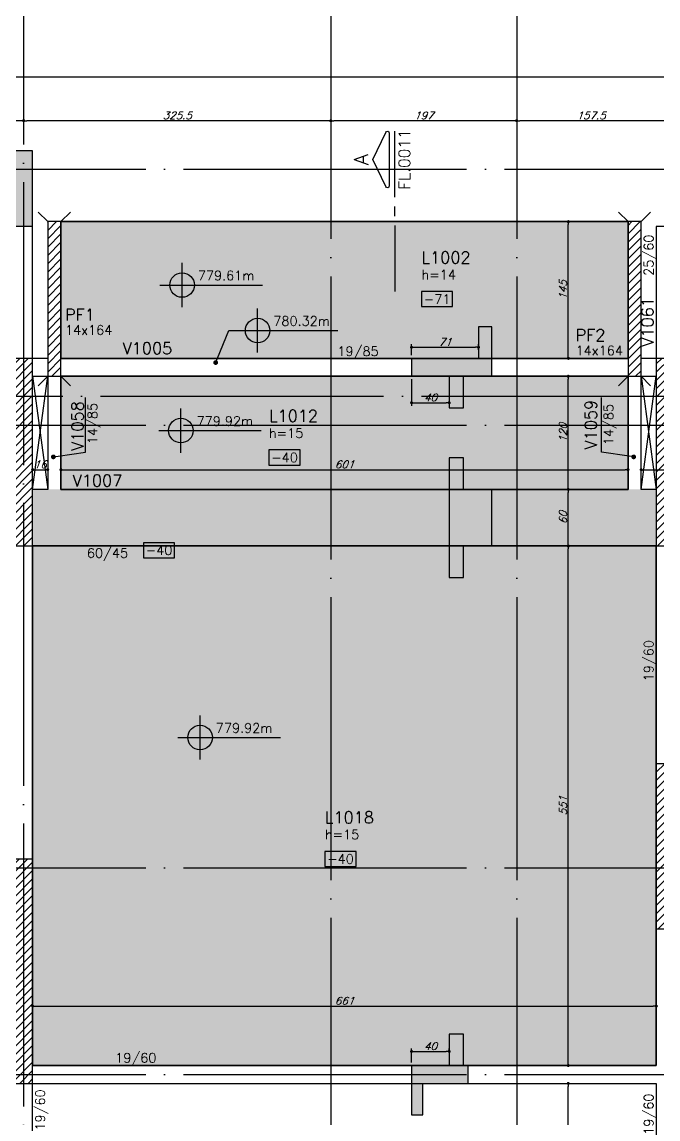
# Model space of a CAD drawing. Extents: x -4723 to 4922, y -2048 to 2452.
# Drawn here: x 604 to 1278, y 608 to 1771 of the extents above; entities that cross this region are included whole.
import ezdxf
from ezdxf import colors
from ezdxf.entities.mleader import LeaderData, LeaderLine
from ezdxf.enums import TextEntityAlignment as Align
from ezdxf.math import Vec2, Vec3

# ---------------------------------------------------------------- set-up
doc = ezdxf.new("R2010")
doc.units = 0
doc.header["$LTSCALE"] = 50
doc.header["$MEASUREMENT"] = 0
doc.linetypes.add('EIXO', pattern=[6.8, 6, -0.4, 0, -0.4])
doc.layers.get('0').update_dxf_attribs({"linetype": 'CONTINUOUS'})
doc.layers.get('DEFPOINTS').update_dxf_attribs({"linetype": 'CONTINUOUS'})
for name, color, linetype in [('242', 3, 'CONTINUOUS'), ('F-AUX-RED', 1, 'CONTINUOUS'), ('F-CORTE', 4, 'CONTINUOUS'), ('F-CORTE-INDICAÇÃO', 4, 'CONTINUOUS'), ('F-COTAS', 106, 'CONTINUOUS'), ('F-EIXO', 12, 'EIXO'), ('F-LAJES', 3, 'CONTINUOUS'), ('F-LAJES-DIM', 2, 'CONTINUOUS'), ('F-LAJES-NOME', 4, 'CONTINUOUS'), ('F-LAJES-R', 254, 'CONTINUOUS'), ('F-NÍVEL-PLANTA', 2, 'CONTINUOUS'), ('F-PILARES-DIM', 172, 'CONTINUOUS'), ('F-PILARES-HACH', 174, 'CONTINUOUS'), ('F-PILARES-N', 170, 'CONTINUOUS'), ('F-PILARES-NASCE', 4, 'CONTINUOUS'), ('F-PILARES-NOME', 170, 'CONTINUOUS'), ('F-PILARES-S', 170, 'CONTINUOUS'), ('F-PILARES-V', 170, 'CONTINUOUS'), ('F-SOLIDO-CORTE', 71, 'CONTINUOUS'), ('F-TEXTO', 6, 'CONTINUOUS'), ('F-VIGAS', 3, 'CONTINUOUS'), ('F-VIGAS-DIM', 2, 'CONTINUOUS'), ('F-VIGAS-NOME', 4, 'CONTINUOUS'), ('F-VÃO', 1, 'CONTINUOUS')]:
    doc.layers.add(name, color=color, linetype=linetype)
for name, color, linetype, true_color in [('F-DESNIVEL-4', 7, 'CONTINUOUS', 0xc3f1b6), ('F-DESNIVEL-5', 7, 'CONTINUOUS', 0xadd6ff), ('F-DESNIVEL-6', 7, 'CONTINUOUS', 0xffdebd)]:
    doc.layers.add(name, color=color, linetype=linetype, true_color=true_color)
doc.styles.add('CP-TEXT-INCL', font='simplex.shx', dxfattribs={"oblique": 20})
doc.styles.add('MCP', font='simplex.shx')
doc.styles.add('ROMANS', font='simplex.shx')
doc.styles.get("Standard").update_dxf_attribs({"font": 'simplex.shx'})
doc.dimstyles.new('CP-COTAS-50', dxfattribs={"dimscale": 0.64, "dimtxt": 12.5, "dimasz": 5, "dimexe": 5, "dimexo": 5, "dimgap": 2.5, "dimtad": 1, "dimdec": 1, "dimdsep": 46, "dimtxsty": 'CP-TEXT-INCL', "dimblk1": 'DOT', "dimblk2": 'DOT', "dimsah": 1, "dimcen": 9, "dimclrd": 256, "dimclre": 256, "dimclrt": 256, "dimadec": 0, "dimazin": 0, "dimtfac": 1, "dimtdec": 1, "dimtmove": 2, "dimatfit": 3, "dimldrblk": 'DOT', "dimfxl": 0, "dimtolj": 1, "dimarcsym": 0})

# ---------------------------------------------------------------- blocks, each defined once
blk = doc.blocks.new('*U5')
at = {"layer": 'F-LAJES-DIM', "color": 1}
blk.add_lwpolyline([(0, 0), (33, 0), (33, 16), (0, 16)], close=True, dxfattribs=at)
at = {"layer": 'F-LAJES-DIM', "style": 'MCP'}
blk.add_attdef('DIM', text='', height=10, dxfattribs=at).set_placement((16.5, 8), align=Align.MIDDLE_CENTER)
blk = doc.blocks.new('*U8')
at = {"layer": 'F-VIGAS-DIM', "color": 1}
blk.add_lwpolyline([(0, 0), (33, 0), (33, 16), (0, 16)], close=True, dxfattribs=at)
at = {"layer": 'F-VIGAS-DIM', "style": 'MCP'}
blk.add_attdef('DIM', text='', height=10, dxfattribs=at).set_placement((16.5, 8), align=Align.MIDDLE_CENTER)
blk = doc.blocks.new('Nível - Planta')
at = {"layer": 'F-NÍVEL-PLANTA'}
h = blk.add_hatch(color=71, dxfattribs=at)
h.paths.add_polyline_path([(0, 0), (0, 0.26, 0.414214), (-0.26, 0)])
h.paths.add_polyline_path([(0.26, 0), (0, 0), (0, -0.26, 0.414214)])
for p, q in [((0, -0.469), (0, 0.469)), ((-0.469, 0), (1.704, 0))]:
    blk.add_line(p, q, dxfattribs=at)
blk.add_circle((0, 0), 0.26, dxfattribs=at)
at = {"layer": 'F-TEXTO', "color": 3, "style": 'MCP'}
blk.add_attdef('NÍVEL', (0.333, 0.102), '', height=0.2, dxfattribs=at)
blk = doc.blocks.new('*U47')
at = {"layer": 'F-EIXO'}
blk.add_line((0, 0), (7197, 0), dxfattribs=at)
at = {"layer": 'F-TEXTO', "style": 'ROMANS'}
blk.add_attdef('EIXO', text='', height=17.5, dxfattribs=at).set_placement((-28.2072, 0), align=Align.MIDDLE_CENTER)
blk = doc.blocks.new('*U51')
at = {"layer": 'F-EIXO'}
blk.add_line((0, 0), (7197, 0), dxfattribs=at)
at = {"layer": 'F-TEXTO', "style": 'ROMANS'}
blk.add_attdef('EIXO', text='', height=17.5, dxfattribs=at).set_placement((-28.2072, 0), align=Align.MIDDLE_CENTER)
blk = doc.blocks.new('*U54')
at = {"layer": 'F-EIXO'}
blk.add_line((0, 0), (7197, 0), dxfattribs=at)
at = {"layer": 'F-TEXTO', "style": 'ROMANS'}
blk.add_attdef('EIXO', text='', height=17.5, dxfattribs=at).set_placement((-28.2072, 0), align=Align.MIDDLE_CENTER)
blk = doc.blocks.new('*U55')
at = {"layer": 'F-EIXO'}
blk.add_line((0, 0), (7285, 0), dxfattribs=at)
at = {"layer": 'F-TEXTO', "style": 'ROMANS'}
blk.add_attdef('EIXO', text='', height=17.5, dxfattribs=at).set_placement((-28.2072, 0), align=Align.MIDDLE_CENTER)
blk = doc.blocks.new('*U30')
at = {"layer": 'F-EIXO'}
blk.add_line((0, 0), (0, -2755), dxfattribs=at)
at = {"layer": 'F-TEXTO', "style": 'ROMANS'}
blk.add_attdef('EIXO', text='', height=17.5, rotation=360, dxfattribs=at).set_placement((0, 28.2072), align=Align.MIDDLE_CENTER)
blk = doc.blocks.new('*U42')
at = {"layer": 'F-EIXO'}
blk.add_line((0, 0), (0, -2655), dxfattribs=at)
at = {"layer": 'F-TEXTO', "style": 'ROMANS'}
blk.add_attdef('EIXO', text='', height=17.5, rotation=360, dxfattribs=at).set_placement((0, 28.2), align=Align.MIDDLE_CENTER)
blk = doc.blocks.new('*U43')
at = {"layer": 'F-EIXO'}
blk.add_line((0, 0), (7197, 0), dxfattribs=at)
at = {"layer": 'F-TEXTO', "style": 'ROMANS'}
blk.add_attdef('EIXO', text='', height=17.5, dxfattribs=at).set_placement((-28.2072, 0), align=Align.MIDDLE_CENTER)
blk = doc.blocks.new('*U44')
at = {"layer": 'F-EIXO'}
blk.add_line((0, 0), (0, -2655), dxfattribs=at)
at = {"layer": 'F-TEXTO', "style": 'ROMANS'}
blk.add_attdef('EIXO', text='', height=17.5, rotation=360, dxfattribs=at).set_placement((0, 28.2), align=Align.MIDDLE_CENTER)
blk = doc.blocks.new('_DOT')
at = {"color": 0, "linetype": 'ByBlock'}
blk.add_line((-0.5, 0), (-1, 0), dxfattribs=at)
at = {"color": 0, "linetype": 'ByBlock', "const_width": 0.5}
blk.add_lwpolyline([(-0.25, 0, 1), (0.25, 0, 1)], format="xyb", close=True, dxfattribs=at)
blk = doc.blocks.new('*D83')
at = {"layer": 'DEFPOINTS', "color": 0, "linetype": 'Continuous', "transparency": 16777216}
for p in [(-3380, 1712.8), (-3380, 1634.5), (3259.5, 1554.5)]:
    blk.add_point(p, dxfattribs=at)
at = {"layer": 'F-COTAS', "linetype": 'Continuous', "lineweight": -2, "transparency": 16777216}
for p, q in [((-3380, 1637.7), (-3380, 1716)), ((3256.3, 1712.8), (-3376.8, 1712.8)), ((3259.5, 1557.7), (3259.5, 1716))]:
    blk.add_line(p, q, dxfattribs=at)
at = {"layer": 'F-COTAS', "linetype": 'Continuous', "lineweight": -2, "transparency": 16777216, "xscale": 3.2, "yscale": 3.2, "zscale": 3.2, "rotation": 180}
blk.add_blockref('_DOT', (-3380, 1712.8), dxfattribs=at)
at = {"layer": 'F-COTAS', "linetype": 'Continuous', "lineweight": -2, "transparency": 16777216, "xscale": 3.2, "yscale": 3.2, "zscale": 3.2}
blk.add_blockref('_DOT', (3259.5, 1712.8), dxfattribs=at)
at = {"layer": 'F-COTAS', "linetype": 'Continuous', "transparency": 16777216, "insert": (-60.2, 1718.4), "char_height": 8, "attachment_point": 5, "style": 'CP-TEXT-INCL'}
blk.add_mtext('\\A1;6639.5', dxfattribs=at)
blk = doc.blocks.new('*D91')
at = {"layer": 'DEFPOINTS', "color": 0, "linetype": 'Continuous', "transparency": 16777216}
for p in [(1128, 1666.5), (1128, 1666.5), (1285.5, 1666.5)]:
    blk.add_point(p, dxfattribs=at)
at = {"layer": 'F-COTAS', "linetype": 'Continuous', "lineweight": -2, "transparency": 16777216}
blk.add_line((1282.3, 1666.5), (1131.2, 1666.5), dxfattribs=at)
at = {"layer": 'F-COTAS', "linetype": 'Continuous', "lineweight": -2, "transparency": 16777216, "xscale": 3.2, "yscale": 3.2, "zscale": 3.2, "rotation": 180}
blk.add_blockref('_DOT', (1128, 1666.5), dxfattribs=at)
at = {"layer": 'F-COTAS', "linetype": 'Continuous', "lineweight": -2, "transparency": 16777216, "xscale": 3.2, "yscale": 3.2, "zscale": 3.2}
blk.add_blockref('_DOT', (1285.5, 1666.5), dxfattribs=at)
at = {"layer": 'F-COTAS', "linetype": 'Continuous', "transparency": 16777216, "insert": (1206.8, 1672.1), "char_height": 8, "attachment_point": 5, "style": 'CP-TEXT-INCL'}
blk.add_mtext('\\A1;157.5', dxfattribs=at)
blk = doc.blocks.new('*D92')
at = {"layer": 'DEFPOINTS', "color": 0, "linetype": 'Continuous', "transparency": 16777216}
for p in [(931, 1666.5), (931, 1666.5), (1128, 1666.5)]:
    blk.add_point(p, dxfattribs=at)
at = {"layer": 'F-COTAS', "linetype": 'Continuous', "lineweight": -2, "transparency": 16777216}
blk.add_line((1124.8, 1666.5), (934.2, 1666.5), dxfattribs=at)
at = {"layer": 'F-COTAS', "linetype": 'Continuous', "lineweight": -2, "transparency": 16777216, "xscale": 3.2, "yscale": 3.2, "zscale": 3.2, "rotation": 180}
blk.add_blockref('_DOT', (931, 1666.5), dxfattribs=at)
at = {"layer": 'F-COTAS', "linetype": 'Continuous', "lineweight": -2, "transparency": 16777216, "xscale": 3.2, "yscale": 3.2, "zscale": 3.2}
blk.add_blockref('_DOT', (1128, 1666.5), dxfattribs=at)
at = {"layer": 'F-COTAS', "linetype": 'Continuous', "transparency": 16777216, "insert": (1029.5, 1672.1), "char_height": 8, "attachment_point": 5, "style": 'CP-TEXT-INCL'}
blk.add_mtext('\\A1;197', dxfattribs=at)
blk = doc.blocks.new('*D93')
at = {"layer": 'DEFPOINTS', "color": 0, "linetype": 'Continuous', "transparency": 16777216}
for p in [(605.5, 1666.5), (605.5, 1666.5), (931, 1666.5)]:
    blk.add_point(p, dxfattribs=at)
at = {"layer": 'F-COTAS', "linetype": 'Continuous', "lineweight": -2, "transparency": 16777216}
blk.add_line((927.8, 1666.5), (608.7, 1666.5), dxfattribs=at)
at = {"layer": 'F-COTAS', "linetype": 'Continuous', "lineweight": -2, "transparency": 16777216, "xscale": 3.2, "yscale": 3.2, "zscale": 3.2, "rotation": 180}
blk.add_blockref('_DOT', (605.5, 1666.5), dxfattribs=at)
at = {"layer": 'F-COTAS', "linetype": 'Continuous', "lineweight": -2, "transparency": 16777216, "xscale": 3.2, "yscale": 3.2, "zscale": 3.2}
blk.add_blockref('_DOT', (931, 1666.5), dxfattribs=at)
at = {"layer": 'F-COTAS', "linetype": 'Continuous', "transparency": 16777216, "insert": (768.2, 1672.1), "char_height": 8, "attachment_point": 5, "style": 'CP-TEXT-INCL'}
blk.add_mtext('\\A1;325.5', dxfattribs=at)
blk = doc.blocks.new('*D94')
at = {"layer": 'DEFPOINTS', "color": 0, "linetype": 'Continuous', "transparency": 16777216}
for p in [(382.5, 1666.5), (382.5, 1666.5), (605.5, 1666.5)]:
    blk.add_point(p, dxfattribs=at)
at = {"layer": 'F-COTAS', "linetype": 'Continuous', "lineweight": -2, "transparency": 16777216}
blk.add_line((602.3, 1666.5), (385.7, 1666.5), dxfattribs=at)
at = {"layer": 'F-COTAS', "linetype": 'Continuous', "lineweight": -2, "transparency": 16777216, "xscale": 3.2, "yscale": 3.2, "zscale": 3.2, "rotation": 180}
blk.add_blockref('_DOT', (382.5, 1666.5), dxfattribs=at)
at = {"layer": 'F-COTAS', "linetype": 'Continuous', "lineweight": -2, "transparency": 16777216, "xscale": 3.2, "yscale": 3.2, "zscale": 3.2}
blk.add_blockref('_DOT', (605.5, 1666.5), dxfattribs=at)
at = {"layer": 'F-COTAS', "linetype": 'Continuous', "transparency": 16777216, "insert": (494, 1672.1), "char_height": 8, "attachment_point": 5, "style": 'CP-TEXT-INCL'}
blk.add_mtext('\\A1;223', dxfattribs=at)
blk = doc.blocks.new('*D182')
at = {"layer": 'DEFPOINTS', "color": 0, "linetype": 'Continuous', "transparency": 16777216}
for p in [(1182.7, 645.5), (1182.7, 645.5), (1182.7, 493.5)]:
    blk.add_point(p, dxfattribs=at)
at = {"layer": 'F-COTAS', "linetype": 'Continuous', "lineweight": -2, "transparency": 16777216}
blk.add_line((1182.7, 496.7), (1182.7, 642.3), dxfattribs=at)
at = {"layer": 'F-COTAS', "linetype": 'Continuous', "lineweight": -2, "transparency": 16777216, "xscale": 3.2, "yscale": 3.2, "zscale": 3.2}
for p, rotation in [((1182.7, 645.5), 90), ((1182.7, 493.5), 270)]:
    blk.add_blockref('_DOT', p, dxfattribs=dict(at, rotation=rotation))
at = {"layer": 'F-COTAS', "linetype": 'Continuous', "transparency": 16777216, "insert": (1177.1, 569.5), "char_height": 8, "attachment_point": 5, "rotation": 90, "style": 'CP-TEXT-INCL'}
blk.add_mtext('\\A1;152', dxfattribs=at)
blk = doc.blocks.new('*D183')
at = {"layer": 'DEFPOINTS', "color": 0, "linetype": 'Continuous', "transparency": 16777216}
for p in [(1182.7, 1215.5), (1182.7, 1215.5), (1182.7, 664.5)]:
    blk.add_point(p, dxfattribs=at)
at = {"layer": 'F-COTAS', "linetype": 'Continuous', "lineweight": -2, "transparency": 16777216}
blk.add_line((1182.7, 667.7), (1182.7, 1212.3), dxfattribs=at)
at = {"layer": 'F-COTAS', "linetype": 'Continuous', "lineweight": -2, "transparency": 16777216, "xscale": 3.2, "yscale": 3.2, "zscale": 3.2}
for p, rotation in [((1182.7, 1215.5), 90), ((1182.7, 664.5), 270)]:
    blk.add_blockref('_DOT', p, dxfattribs=dict(at, rotation=rotation))
at = {"layer": 'F-COTAS', "linetype": 'Continuous', "transparency": 16777216, "insert": (1177.1, 940), "char_height": 8, "attachment_point": 5, "rotation": 90, "style": 'CP-TEXT-INCL'}
blk.add_mtext('\\A1;551', dxfattribs=at)
blk = doc.blocks.new('*D184')
at = {"layer": 'DEFPOINTS', "color": 0, "linetype": 'Continuous', "transparency": 16777216}
for p in [(1182.7, 1275.5), (1182.7, 1275.5), (1182.7, 1215.5)]:
    blk.add_point(p, dxfattribs=at)
at = {"layer": 'F-COTAS', "linetype": 'Continuous', "lineweight": -2, "transparency": 16777216}
blk.add_line((1182.7, 1218.7), (1182.7, 1272.3), dxfattribs=at)
at = {"layer": 'F-COTAS', "linetype": 'Continuous', "lineweight": -2, "transparency": 16777216, "xscale": 3.2, "yscale": 3.2, "zscale": 3.2}
for p, rotation in [((1182.7, 1275.5), 90), ((1182.7, 1215.5), 270)]:
    blk.add_blockref('_DOT', p, dxfattribs=dict(at, rotation=rotation))
at = {"layer": 'F-COTAS', "linetype": 'Continuous', "transparency": 16777216, "insert": (1177.1, 1245.5), "char_height": 8, "attachment_point": 5, "rotation": 90, "style": 'CP-TEXT-INCL'}
blk.add_mtext('\\A1;60', dxfattribs=at)
blk = doc.blocks.new('*D185')
at = {"layer": 'DEFPOINTS', "color": 0, "linetype": 'Continuous', "transparency": 16777216}
for p in [(1182.7, 1395.5), (1182.7, 1395.5), (1182.7, 1275.5)]:
    blk.add_point(p, dxfattribs=at)
at = {"layer": 'F-COTAS', "linetype": 'Continuous', "lineweight": -2, "transparency": 16777216}
blk.add_line((1182.7, 1278.7), (1182.7, 1392.3), dxfattribs=at)
at = {"layer": 'F-COTAS', "linetype": 'Continuous', "lineweight": -2, "transparency": 16777216, "xscale": 3.2, "yscale": 3.2, "zscale": 3.2}
for p, rotation in [((1182.7, 1395.5), 90), ((1182.7, 1275.5), 270)]:
    blk.add_blockref('_DOT', p, dxfattribs=dict(at, rotation=rotation))
at = {"layer": 'F-COTAS', "linetype": 'Continuous', "transparency": 16777216, "insert": (1177.1, 1335.5), "char_height": 8, "attachment_point": 5, "rotation": 90, "style": 'CP-TEXT-INCL'}
blk.add_mtext('\\A1;120', dxfattribs=at)
blk = doc.blocks.new('*D186')
at = {"layer": 'DEFPOINTS', "color": 0, "linetype": 'Continuous', "transparency": 16777216}
for p in [(1182.7, 1559.5), (1182.7, 1559.5), (1182.7, 1414.5)]:
    blk.add_point(p, dxfattribs=at)
at = {"layer": 'F-COTAS', "linetype": 'Continuous', "lineweight": -2, "transparency": 16777216}
blk.add_line((1182.7, 1417.7), (1182.7, 1556.3), dxfattribs=at)
at = {"layer": 'F-COTAS', "linetype": 'Continuous', "lineweight": -2, "transparency": 16777216, "xscale": 3.2, "yscale": 3.2, "zscale": 3.2}
for p, rotation in [((1182.7, 1559.5), 90), ((1182.7, 1414.5), 270)]:
    blk.add_blockref('_DOT', p, dxfattribs=dict(at, rotation=rotation))
at = {"layer": 'F-COTAS', "linetype": 'Continuous', "transparency": 16777216, "insert": (1177.1, 1487), "char_height": 8, "attachment_point": 5, "rotation": 90, "style": 'CP-TEXT-INCL'}
blk.add_mtext('\\A1;145', dxfattribs=at)
blk = doc.blocks.new('*D227')
at = {"layer": 'DEFPOINTS', "color": 0, "linetype": 'Continuous', "transparency": 16777216}
for p in [(615, 1296.4), (631, 1296.4), (631, 1296.4)]:
    blk.add_point(p, dxfattribs=at)
at = {"layer": 'F-COTAS', "linetype": 'Continuous', "lineweight": -2, "transparency": 16777216}
blk.add_line((618.2, 1296.4), (627.8, 1296.4), dxfattribs=at)
at = {"layer": 'F-COTAS', "linetype": 'Continuous', "lineweight": -2, "transparency": 16777216, "xscale": 3.2, "yscale": 3.2, "zscale": 3.2, "rotation": 180}
blk.add_blockref('_DOT', (615, 1296.4), dxfattribs=at)
at = {"layer": 'F-COTAS', "linetype": 'Continuous', "lineweight": -2, "transparency": 16777216, "xscale": 3.2, "yscale": 3.2, "zscale": 3.2}
blk.add_blockref('_DOT', (631, 1296.4), dxfattribs=at)
at = {"layer": 'F-COTAS', "linetype": 'Continuous', "transparency": 16777216, "insert": (623, 1302), "char_height": 8, "attachment_point": 5, "style": 'CP-TEXT-INCL'}
blk.add_mtext('\\A1;16', dxfattribs=at)
blk = doc.blocks.new('*D228')
at = {"layer": 'DEFPOINTS', "color": 0, "linetype": 'Continuous', "transparency": 16777216}
for p in [(645, 1296.4), (1246, 1296.4), (1246, 1296.4)]:
    blk.add_point(p, dxfattribs=at)
at = {"layer": 'F-COTAS', "linetype": 'Continuous', "lineweight": -2, "transparency": 16777216}
blk.add_line((648.2, 1296.4), (1242.8, 1296.4), dxfattribs=at)
at = {"layer": 'F-COTAS', "linetype": 'Continuous', "lineweight": -2, "transparency": 16777216, "xscale": 3.2, "yscale": 3.2, "zscale": 3.2, "rotation": 180}
blk.add_blockref('_DOT', (645, 1296.4), dxfattribs=at)
at = {"layer": 'F-COTAS', "linetype": 'Continuous', "lineweight": -2, "transparency": 16777216, "xscale": 3.2, "yscale": 3.2, "zscale": 3.2}
blk.add_blockref('_DOT', (1246, 1296.4), dxfattribs=at)
at = {"layer": 'F-COTAS', "linetype": 'Continuous', "transparency": 16777216, "insert": (945.5, 1302), "char_height": 8, "attachment_point": 5, "style": 'CP-TEXT-INCL'}
blk.add_mtext('\\A1;601', dxfattribs=at)
blk = doc.blocks.new('*D229')
at = {"layer": 'DEFPOINTS', "color": 0, "linetype": 'Continuous', "transparency": 16777216}
for p in [(1260, 1296.4), (2045.5, 1296.4), (2045.5, 1296.4)]:
    blk.add_point(p, dxfattribs=at)
at = {"layer": 'F-COTAS', "linetype": 'Continuous', "lineweight": -2, "transparency": 16777216}
blk.add_line((1263.2, 1296.4), (2042.3, 1296.4), dxfattribs=at)
at = {"layer": 'F-COTAS', "linetype": 'Continuous', "lineweight": -2, "transparency": 16777216, "xscale": 3.2, "yscale": 3.2, "zscale": 3.2, "rotation": 180}
blk.add_blockref('_DOT', (1260, 1296.4), dxfattribs=at)
at = {"layer": 'F-COTAS', "linetype": 'Continuous', "lineweight": -2, "transparency": 16777216, "xscale": 3.2, "yscale": 3.2, "zscale": 3.2}
blk.add_blockref('_DOT', (2045.5, 1296.4), dxfattribs=at)
at = {"layer": 'F-COTAS', "linetype": 'Continuous', "transparency": 16777216, "insert": (1652.8, 1302), "char_height": 8, "attachment_point": 5, "style": 'CP-TEXT-INCL'}
blk.add_mtext('\\A1;785.5', dxfattribs=at)
blk = doc.blocks.new('*D263')
at = {"layer": 'DEFPOINTS', "color": 0, "linetype": 'Continuous', "transparency": 16777216}
for p in [(615, 727.5), (1276, 727.5), (1276, 727.5)]:
    blk.add_point(p, dxfattribs=at)
at = {"layer": 'F-COTAS', "linetype": 'Continuous', "lineweight": -2, "transparency": 16777216}
blk.add_line((618.2, 727.5), (1272.8, 727.5), dxfattribs=at)
at = {"layer": 'F-COTAS', "linetype": 'Continuous', "lineweight": -2, "transparency": 16777216, "xscale": 3.2, "yscale": 3.2, "zscale": 3.2, "rotation": 180}
blk.add_blockref('_DOT', (615, 727.5), dxfattribs=at)
at = {"layer": 'F-COTAS', "linetype": 'Continuous', "lineweight": -2, "transparency": 16777216, "xscale": 3.2, "yscale": 3.2, "zscale": 3.2}
blk.add_blockref('_DOT', (1276, 727.5), dxfattribs=at)
at = {"layer": 'F-COTAS', "linetype": 'Continuous', "transparency": 16777216, "insert": (945.5, 733.1), "char_height": 8, "attachment_point": 5, "style": 'CP-TEXT-INCL'}
blk.add_mtext('\\A1;661', dxfattribs=at)
blk = doc.blocks.new('*D284')
at = {"layer": 'DEFPOINTS', "color": 0, "linetype": 'Continuous', "transparency": 16777216}
for p in [(1016.6, 1395.5), (1056.6, 1383.8), (1056.6, 1367.4)]:
    blk.add_point(p, dxfattribs=at)
at = {"layer": 'F-COTAS', "linetype": 'Continuous', "lineweight": -2, "transparency": 16777216}
for p, q in [((1016.6, 1392.3), (1016.6, 1364.2)), ((1056.6, 1380.6), (1056.6, 1364.2)), ((1019.8, 1367.4), (1053.4, 1367.4))]:
    blk.add_line(p, q, dxfattribs=at)
at = {"layer": 'F-COTAS', "linetype": 'Continuous', "lineweight": -2, "transparency": 16777216, "xscale": 3.2, "yscale": 3.2, "zscale": 3.2, "rotation": 180}
blk.add_blockref('_DOT', (1016.6, 1367.4), dxfattribs=at)
at = {"layer": 'F-COTAS', "linetype": 'Continuous', "lineweight": -2, "transparency": 16777216, "xscale": 3.2, "yscale": 3.2, "zscale": 3.2}
blk.add_blockref('_DOT', (1056.6, 1367.4), dxfattribs=at)
at = {"layer": 'F-COTAS', "linetype": 'Continuous', "transparency": 16777216, "insert": (1036.6, 1373), "char_height": 8, "attachment_point": 5, "style": 'CP-TEXT-INCL'}
blk.add_mtext('\\A1;40', dxfattribs=at)
blk = doc.blocks.new('*D285')
at = {"layer": 'DEFPOINTS', "color": 0, "linetype": 'Continuous', "transparency": 16777216}
for p in [(1087.6, 1426.2), (1087.6, 1420.2), (1016.6, 1414.5)]:
    blk.add_point(p, dxfattribs=at)
at = {"layer": 'F-COTAS', "linetype": 'Continuous', "lineweight": -2, "transparency": 16777216}
for p, q in [((1016.6, 1417.7), (1016.6, 1429.4)), ((1019.8, 1426.2), (1084.4, 1426.2)), ((1087.6, 1423.4), (1087.6, 1429.4))]:
    blk.add_line(p, q, dxfattribs=at)
at = {"layer": 'F-COTAS', "linetype": 'Continuous', "lineweight": -2, "transparency": 16777216, "xscale": 3.2, "yscale": 3.2, "zscale": 3.2, "rotation": 180}
blk.add_blockref('_DOT', (1016.6, 1426.2), dxfattribs=at)
at = {"layer": 'F-COTAS', "linetype": 'Continuous', "lineweight": -2, "transparency": 16777216, "xscale": 3.2, "yscale": 3.2, "zscale": 3.2}
blk.add_blockref('_DOT', (1087.6, 1426.2), dxfattribs=at)
at = {"layer": 'F-COTAS', "linetype": 'Continuous', "transparency": 16777216, "insert": (1052.1, 1431.8), "char_height": 8, "attachment_point": 5, "style": 'CP-TEXT-INCL'}
blk.add_mtext('\\A1;71', dxfattribs=at)
blk = doc.blocks.new('*D286')
at = {"layer": 'DEFPOINTS', "color": 0, "linetype": 'Continuous', "transparency": 16777216}
for p in [(1056.6, 679.4), (1056.6, 675.6), (1016.6, 664.5)]:
    blk.add_point(p, dxfattribs=at)
at = {"layer": 'F-COTAS', "linetype": 'Continuous', "lineweight": -2, "transparency": 16777216}
for p, q in [((1016.6, 667.7), (1016.6, 682.6)), ((1019.8, 679.4), (1053.4, 679.4)), ((1056.6, 678.8), (1056.6, 682.6))]:
    blk.add_line(p, q, dxfattribs=at)
at = {"layer": 'F-COTAS', "linetype": 'Continuous', "lineweight": -2, "transparency": 16777216, "xscale": 3.2, "yscale": 3.2, "zscale": 3.2, "rotation": 180}
blk.add_blockref('_DOT', (1016.6, 679.4), dxfattribs=at)
at = {"layer": 'F-COTAS', "linetype": 'Continuous', "lineweight": -2, "transparency": 16777216, "xscale": 3.2, "yscale": 3.2, "zscale": 3.2}
blk.add_blockref('_DOT', (1056.6, 679.4), dxfattribs=at)
at = {"layer": 'F-COTAS', "linetype": 'Continuous', "transparency": 16777216, "insert": (1036.6, 685), "char_height": 8, "attachment_point": 5, "style": 'CP-TEXT-INCL'}
blk.add_mtext('\\A1;40', dxfattribs=at)
blk = doc.blocks.new('*U13')
at = {"layer": 'F-CORTE-INDICAÇÃO'}
for p, q in [((-100, 0), (-170, 0)), ((-80, 0), (-90, 0)), ((-70, 0), (0, 0))]:
    blk.add_line(p, q, dxfattribs=at)
blk.add_lwpolyline([(-112, 6, 0.802585), (-111.2, 9.8), (-140, 23.3), (-168.8, 9.8, 0.802585), (-168, 6)], format="xyb", close=True, dxfattribs=at)
at = {"layer": 'F-CORTE-INDICAÇÃO', "style": 'ROMANS'}
blk.add_attdef('CORTE', text='', height=15, dxfattribs=at).set_placement((-140, 35.8), align=Align.MIDDLE_CENTER)
at = {"layer": 'F-CORTE-INDICAÇÃO', "color": 2, "style": 'ROMANS'}
blk.add_attdef('FOLHA', text='', height=12, dxfattribs=at).set_placement((-140, -10), align=Align.MIDDLE_CENTER)

msp = doc.modelspace()

# ---------------------------------------------------------------- hatches: boundary and pattern name
at = {"layer": 'F-PILARES-HACH', "linetype": 'Continuous'}
h = msp.add_hatch(dxfattribs=at)
h.set_pattern_fill('ANSI31', color=256, scale=50, style=0)
h.paths.add_polyline_path([(631, 1395.5), (645, 1395.5), (645, 1559.5), (631, 1559.5)], flags=16)
h = msp.add_hatch(dxfattribs=at)
h.set_pattern_fill('ANSI31', color=256, scale=50, style=0)
h.paths.add_polyline_path([(1246, 1395.5), (1260, 1395.5), (1260, 1559.5), (1246, 1559.5)], flags=16)
h = msp.add_hatch(dxfattribs=at)
h.set_pattern_fill('ANSI31', color=256, scale=50, style=0)
h.paths.add_polyline_path([(590, 1215.5), (615, 1215.5), (615, 1414.5), (590, 1414.5)], flags=16)
h = msp.add_hatch(dxfattribs=at)
h.set_pattern_fill('ANSI31', color=256, scale=50, style=0)
h.paths.add_polyline_path([(1276, 1215.5), (1301, 1215.5), (1301, 1414.5), (1276, 1414.5)], flags=16)
h = msp.add_hatch(dxfattribs=at)
h.set_pattern_fill('ANSI31', color=256, scale=50, style=0)
h.paths.add_polyline_path([(1276, 809.5), (1301, 809.5), (1301, 984.5), (1276, 984.5)], flags=16)
h = msp.add_hatch(dxfattribs=at)
h.set_pattern_fill('ANSI31', color=256, scale=50, style=0)
h.paths.add_polyline_path([(596, 645.5), (615, 645.5), (615, 883.5), (596, 883.5)], flags=16)
at = {"layer": 'F-SOLIDO-CORTE', "linetype": 'Continuous'}
for points in [[(1016.5941, 1395.5), (1056.5941, 1395.5), (1056.5941, 1362.15), (1071.5941, 1362.15), (1071.5941, 1395.5), (1101.5941, 1395.5), (1101.5941, 1447.85), (1087.5941, 1447.85), (1087.5941, 1414.5), (1016.5941, 1414.5)], [(1101.5941, 1215.5), (1101.5941, 1275.5), (1071.5941, 1275.5), (1071.5941, 1308.85), (1056.5941, 1308.85), (1056.5941, 1215.5), (1056.5941, 1182.15), (1071.5941, 1182.15), (1071.5941, 1215.5)], [(1076.5941, 645.5), (1076.5941, 664.5), (1071.5941, 664.5), (1071.5941, 697.85), (1056.5941, 697.85), (1056.5941, 664.5), (1016.5941, 664.5), (1016.5941, 612.15), (1028.5941, 612.15), (1028.5941, 645.5)]]:
    msp.add_hatch(color=256, dxfattribs=at).paths.add_polyline_path(points, flags=16)

# ---------------------------------------------------------------- linework, layer by layer
at = {"layer": '242', "linetype": 'Continuous'}
for p, q in [((638, 1477.5), (638, 1477.5)), ((1253, 1477.5), (1253, 1477.5)), ((605.5, 764.5), (605.5, 764.5))]:
    msp.add_line(p, q, dxfattribs=at)
at = {"layer": 'F-CORTE', "linetype": 'Continuous'}
for points in [[(1087.5941, 1447.85), (1087.5941, 1414.5), (1016.5941, 1414.5), (1016.5941, 1395.5), (1056.5941, 1395.5), (1056.5941, 1362.15)], [(1071.5941, 1362.15), (1071.5941, 1395.5), (1101.5941, 1395.5), (1101.5941, 1447.85)], [(1056.5941, 1308.85), (1056.5941, 1215.5), (1056.5941, 1182.15)], [(1071.5941, 1182.15), (1071.5941, 1215.5), (1101.5941, 1215.5), (1101.5941, 1275.5), (1071.5941, 1275.5), (1071.5941, 1308.85)], [(1056.5941, 697.85), (1056.5941, 664.5), (1016.5941, 664.5), (1016.5941, 612.15)], [(1028.5941, 612.15), (1028.5941, 645.5), (1076.5941, 645.5), (1076.5941, 664.5), (1071.5941, 664.5), (1071.5941, 697.85)]]:
    msp.add_lwpolyline(points, dxfattribs=at)
at = {"layer": 'F-DESNIVEL-4', "linetype": 'Continuous'}
for points in [[(1246, 1395.5), (645, 1395.5), (645, 1275.5)], [(1246, 1395.5), (645, 1275.5), (1246, 1395.5)], [(1246, 1395.5), (645, 1275.5), (1246, 1275.5)], [(1246, 1395.5), (1246, 1275.5), (1246, 1395.5)], [(638, 1215.5), (638, 1275.5), (615.1, 1275.5)], [(638, 1215.5), (615.1, 1275.5), (615.1, 1215.5)], [(638, 1215.5), (1253, 1215.5), (1253, 1275.5)], [(638, 1215.5), (1253, 1275.5), (638, 1275.5)], [(638, 1215.5), (638, 1275.5), (638, 1215.5)], [(1253, 1215.5), (1275.9, 1215.5), (1275.9, 1275.5)], [(1253, 1215.5), (1275.9, 1275.5), (1253, 1275.5)], [(1253, 1215.5), (1253, 1275.5), (1253, 1215.5)], [(1276, 664.5), (638, 1215.5), (615, 664.5)], [(638, 1215.5), (615, 1215.5), (615, 883.5)], [(638, 1215.5), (615, 883.5), (638, 1215.5)], [(638, 1215.5), (615, 883.5), (615, 664.5)], [(638, 1215.5), (615, 664.5), (638, 1215.5)], [(638, 1215.5), (615.1, 1215.5), (638, 1215.5)], [(1276, 664.5), (1253, 1215.5), (638, 1215.5)], [(1276, 664.5), (638, 1215.5), (1276, 664.5)], [(1276, 664.5), (1276, 984.5), (1253, 1215.5)], [(1276, 664.5), (1253, 1215.5), (1276, 664.5)], [(1253, 1215.5), (1276, 984.5), (1276, 1215.5)], [(1253, 1215.5), (1276, 1215.5), (1253, 1215.5)], [(1276, 664.5), (1276, 809.5), (1276, 984.5)], [(1276, 664.5), (1276, 984.5), (1276, 664.5)], [(1276, 664.5), (615, 664.5), (1276, 664.5)]]:
    msp.add_solid(points, dxfattribs=at)
at = {"layer": 'F-DESNIVEL-5', "linetype": 'Continuous'}
for points in [[(265.5, 1594.5), (575, 1594.5), (615, 1634.5)], [(265.5, 1594.5), (615, 1634.5), (265.5, 1634.5)], [(615, 1554.5), (615, 1634.5), (575, 1594.5)], [(615, 1554.5), (575, 1594.5), (575, 1554.5)], [(615, 1554.5), (575, 1554.5), (615, 1554.5)]]:
    msp.add_solid(points, dxfattribs=at)
at = {"layer": 'F-DESNIVEL-6', "linetype": 'Continuous'}
for points in [[(645, 1414.5), (1246, 1414.5), (1246, 1559.5)], [(645, 1414.5), (1246, 1559.5), (645, 1414.5)], [(645, 1414.5), (1246, 1559.5), (645, 1559.5)], [(645, 1414.5), (645, 1559.5), (645, 1414.5)]]:
    msp.add_solid(points, dxfattribs=at)
at = {"layer": 'F-LAJES', "linetype": 'Continuous'}
msp.add_line((645, 1559.5), (1246, 1559.5), dxfattribs=at)
at = {"layer": 'F-LAJES-R', "linetype": 'Continuous'}
for points in [[(645, 1414.5), (1246, 1414.5), (1246, 1559.5), (645, 1559.5), (645, 1414.5)], [(1246, 1395.5), (645, 1395.5), (645, 1275.5), (1246, 1275.5), (1246, 1395.5)], [(615, 1215.5), (615, 883.5), (615, 664.5), (1276, 664.5), (1276, 809.5), (1276, 984.5), (1276, 1215.5), (1253, 1215.5), (638, 1215.5), (615, 1215.5)]]:
    msp.add_lwpolyline(points, dxfattribs=at)
at = {"layer": 'F-PILARES-N', "linetype": 'Continuous'}
for points in [[(631, 1395.5), (645, 1395.5), (645, 1559.5), (631, 1559.5), (631, 1395.5)], [(1246, 1395.5), (1260, 1395.5), (1260, 1559.5), (1246, 1559.5), (1246, 1395.5)]]:
    msp.add_lwpolyline(points, dxfattribs=at)
at = {"layer": 'F-PILARES-NASCE', "linetype": 'Continuous'}
for p, q in [((631, 1559.5), (621, 1569.5)), ((645, 1559.5), (655, 1569.5)), ((1246, 1559.5), (1236, 1569.5)), ((1260, 1559.5), (1270, 1569.5)), ((631, 1395.5), (621, 1385.5)), ((645, 1395.5), (655, 1385.5)), ((1246, 1395.5), (1236, 1385.5)), ((1260, 1395.5), (1270, 1385.5))]:
    msp.add_line(p, q, dxfattribs=at)
at = {"layer": 'F-PILARES-S', "linetype": 'Continuous'}
for points in [[(590, 1215.5), (615, 1215.5), (615, 1414.5), (590, 1414.5), (590, 1215.5)], [(596, 645.5), (615, 645.5), (615, 883.5), (596, 883.5), (596, 645.5)]]:
    msp.add_lwpolyline(points, dxfattribs=at)
at = {"layer": 'F-PILARES-V', "linetype": 'Continuous'}
for points in [[(1276, 1215.5), (1301, 1215.5), (1301, 1414.5), (1276, 1414.5), (1276, 1215.5)], [(1276, 809.5), (1301, 809.5), (1301, 984.5), (1276, 984.5), (1276, 809.5)]]:
    msp.add_lwpolyline(points, dxfattribs=at)
at = {"layer": 'F-SOLIDO-CORTE', "linetype": 'Continuous'}
for points in [[(1016.59405, 1395.5), (1056.59405, 1395.5), (1056.59405, 1362.15), (1071.59405, 1362.15), (1071.59405, 1395.5), (1101.59405, 1395.5), (1101.59405, 1447.85), (1087.59405, 1447.85), (1087.59405, 1414.5), (1016.59405, 1414.5), (1016.59405, 1395.5)], [(1101.59405, 1215.5), (1101.59405, 1275.5), (1071.59405, 1275.5), (1071.59405, 1308.85), (1056.59405, 1308.85), (1056.59405, 1215.5), (1056.59405, 1182.15), (1071.59405, 1182.15), (1071.59405, 1215.5), (1101.59405, 1215.5)], [(1076.59405, 645.5), (1076.59405, 664.5), (1071.59405, 664.5), (1071.59405, 697.85), (1056.59405, 697.85), (1056.59405, 664.5), (1016.59405, 664.5), (1016.59405, 612.15), (1028.59405, 612.15), (1028.59405, 645.5), (1076.59405, 645.5)]]:
    msp.add_lwpolyline(points, dxfattribs=at)
at = {"layer": 'F-VIGAS'}
for points in [[(615, 1634.5), (265.5, 1634.5)], [(615, 1554.5), (615, 1634.5)], [(615, 1554.5), (-1229.5, 1554.5)], [(615, 1414.5), (615, 1554.5)], [(2060.5, 1554.5), (1276, 1554.5)], [(1276, 1554.5), (1276, 1414.5)], [(631, 1414.5), (615, 1414.5)], [(1246, 1414.5), (645, 1414.5)], [(1276, 1414.5), (1260, 1414.5)], [(615, 1395.5), (631, 1395.5)], [(631, 1395.5), (631, 1275.5)], [(645, 1395.5), (1246, 1395.5)], [(645, 1275.5), (645, 1395.5)], [(1246, 1395.5), (1246, 1275.5)], [(1260, 1395.5), (1276, 1395.5)], [(1260, 1275.5), (1260, 1395.5)], [(631, 1275.5), (615, 1275.5)], [(1246, 1275.5), (645, 1275.5)], [(1276, 1275.5), (1260, 1275.5)], [(615, 883.5), (615, 1215.5)], [(615, 1215.5), (638, 1215.5)], [(638, 1215.5), (1253, 1215.5)], [(1253, 1215.5), (1276, 1215.5)], [(1276, 1215.5), (1276, 984.5)], [(1276, 809.5), (1276, 664.5)], [(1276, 664.5), (615, 664.5)], [(615, 493.5), (615, 645.5)], [(615, 645.5), (1276, 645.5)], [(1276, 645.5), (1276, 493.5)]]:
    msp.add_lwpolyline(points, dxfattribs=at)
at = {"layer": 'F-VÃO'}
for p, q in [((615, 1275.5), (631, 1395.5)), ((615, 1395.5), (631, 1275.5)), ((1260, 1275.5), (1276, 1395.5)), ((1260, 1395.5), (1276, 1275.5))]:
    msp.add_line(p, q, dxfattribs=at)

# ---------------------------------------------------------------- block references
at = {"layer": 'F-CORTE-INDICAÇÃO', "linetype": 'Continuous'}
ref = msp.add_blockref('*U13', (998.9744, 1485.39842), dxfattribs=dict(at, xscale=-1, rotation=90))
ref.add_attrib('FOLHA', 'FL.0011', dxfattribs={"color": 2, "height": 12, "rotation": 90, "style": 'ROMANS'}).set_placement((1008.9744, 1625.39842), align=Align.MIDDLE_CENTER)
ref.add_attrib('CORTE', 'A', dxfattribs={"height": 15, "rotation": 90, "style": 'ROMANS'}).set_placement((963.21103, 1625.39842), align=Align.MIDDLE_CENTER)
at = {"layer": 'F-EIXO', "linetype": 'Continuous'}
for name, p in [('*U30', (605.5, 1941.3568)), ('*U42', (931, 1841.3568)), ('*U44', (1128, 1841.3568)), ('*U43', (-3646.3202, 1615)), ('*U55', (-3734.2742, 1374.5)), ('*U54', (-3646.3202, 1343.5)), ('*U51', (-3646.3202, 874)), ('*U47', (-3646.3202, 655))]:
    msp.add_blockref(name, p, dxfattribs=at)
at = {"layer": 'F-LAJES-DIM', "linetype": 'Continuous'}
for p, values in [((1027.1336, 1469.3325), {'DIM': '-71'}), ((865.4896, 1301.3324), {'DIM': '-40'}), ((924.758, 875.5469), {'DIM': '-40'})]:
    msp.add_blockref('*U5', p, dxfattribs=at).add_auto_attribs(values)
at = {"layer": 'F-NÍVEL-PLANTA', "linetype": 'Continuous', "xscale": 50, "yscale": 50, "zscale": 50}
for p, values in [((773.4136, 1492.2436), {'NÍVEL': '779.61m'}), ((853.4375, 1444), {'NÍVEL': '780.32m'}), ((772.0944, 1337.8965), {'NÍVEL': '779.92m'}), ((792.4668, 1012.3663), {'NÍVEL': '779.92m'})]:
    msp.add_blockref('Nível - Planta', p, dxfattribs=at).add_auto_attribs(values)
at = {"layer": 'F-VIGAS-DIM', "linetype": 'Continuous'}
msp.add_blockref('*U8', (732.5, 1203), dxfattribs=at).add_auto_attribs({'DIM': '-40'})

# ---------------------------------------------------------------- texts
at = {"layer": 'F-LAJES-DIM', "linetype": 'Continuous', "style": 'MCP'}
for s, p in [('h=14', (1027.13357, 1498.23247)), ('h=15', (865.48961, 1330.23244)), ('h=15', (924.75799, 904.44687))]:
    msp.add_text(s, height=10, dxfattribs=at).set_placement(p)
at = {"layer": 'F-LAJES-NOME', "linetype": 'Continuous', "style": 'MCP'}
for s, p in [('L1002', (1027.13357, 1515.23247)), ('L1012', (865.48961, 1347.23244)), ('L1018', (924.75799, 921.44687))]:
    msp.add_text(s, height=12.5, dxfattribs=at).set_placement(p)
at = {"layer": 'F-PILARES-DIM', "linetype": 'Continuous', "style": 'MCP'}
for p in [(649.31618, 1439.52778), (1190.43626, 1417.79106)]:
    msp.add_text('14x164', height=10, dxfattribs=at).set_placement(p)
at = {"layer": 'F-PILARES-NOME', "linetype": 'Continuous', "style": 'MCP'}
for s, p in [('PF1', (649.31618, 1454.52778)), ('PF2', (1190.43626, 1432.79106))]:
    msp.add_text(s, height=12.5, dxfattribs=at).set_placement(p)
at = {"layer": 'F-VIGAS-DIM', "linetype": 'Continuous', "style": 'MCP'}
for s, p in [('25/60', (1272.875, 1502)), ('14/85', (683.5, 1323.5)), ('14/85', (1230.28603, 1322.3952)), ('19/60', (1272.875, 1072)), ('19/60', (628.04737, 595.43982)), ('19/60', (1272.875, 591))]:
    msp.add_text(s, height=10, rotation=90, dxfattribs=at).set_placement(p)
for s, p in [('19/85', (938, 1417)), ('60/45', (672.5, 1203)), ('19/60', (702.5, 667.625))]:
    msp.add_text(s, height=10, dxfattribs=at).set_placement(p)
at = {"layer": 'F-VIGAS-NOME', "linetype": 'Continuous', "style": 'MCP'}
for s, p in [('V1061', (1272.875, 1427)), ('V1058', (668.875, 1316.5)), ('V1059', (1212.875, 1318))]:
    msp.add_text(s, height=12.5, rotation=90, dxfattribs=at).set_placement(p)
for s, p in [('V1005', (710.43228, 1418.90567)), ('V1007', (657.5, 1278.625))]:
    msp.add_text(s, height=12.5, dxfattribs=at).set_placement(p)

# ---------------------------------------------------------------- dimensions: what is measured, and where the dimension line sits
at = {"layer": 'F-COTAS', "linetype": 'Continuous'}
for base, p1, p2, picture, middle in [((-3379.97, 1712.76675), (3259.5, 1554.5), (-3379.97, 1634.5), '*D83', (-60.235, 1718.36675)), ((382.5, 1666.48576), (605.5, 1666.48576), (382.5, 1666.48576), '*D94', (494, 1672.08576)), ((605.5, 1666.48576), (931, 1666.48576), (605.5, 1666.48576), '*D93', (768.25, 1672.08576)), ((931, 1666.48576), (1128, 1666.48576), (931, 1666.48576), '*D92', (1029.5, 1672.08576)), ((1128, 1666.48576), (1285.5, 1666.48576), (1128, 1666.48576), '*D91', (1206.75, 1672.08576)), ((1087.5941, 1426.16052), (1016.59405, 1414.5), (1087.5941, 1420.20704), '*D285', (1052.09408, 1431.76052)), ((1056.59405, 1367.4328), (1016.59405, 1395.5), (1056.59405, 1383.8049), '*D284', (1036.59405, 1373.0328)), ((1056.59405, 679.42873), (1016.59405, 664.5), (1056.59405, 675.59746), '*D286', (1036.59405, 685.02873))]:
    dim = msp.add_linear_dim(base=base, p1=p1, p2=p2, dimstyle='CP-COTAS-50', dxfattribs=at)
    dim.commit()
    dim.dimension.update_dxf_attribs({"geometry": picture, "text_midpoint": middle})
for base, p1, p2, angle, picture, middle in [((1182.72385, 1559.5), (1182.72385, 1414.5), (1182.72385, 1559.5), 270, '*D186', (1177.12385, 1487)), ((1182.72385, 1395.5), (1182.72385, 1275.5), (1182.72385, 1395.5), 270, '*D185', (1177.12385, 1335.5)), ((631, 1296.40144), (615, 1296.40144), (631, 1296.40144), 180, '*D227', (623, 1302.00144)), ((1246, 1296.40144), (645, 1296.40144), (1246, 1296.40144), 180, '*D228', (945.5, 1302.00144)), ((2045.5, 1296.40144), (1260, 1296.40144), (2045.5, 1296.40144), 180, '*D229', (1652.75, 1302.00144)), ((1182.72385, 1275.5), (1182.72385, 1215.5), (1182.72385, 1275.5), 270, '*D184', (1177.12385, 1245.5)), ((1182.72385, 1215.5), (1182.72385, 664.5), (1182.72385, 1215.5), 270, '*D183', (1177.12385, 940)), ((1276, 727.50599), (615, 727.50599), (1276, 727.50599), 180, '*D263', (945.5, 733.10599)), ((1182.72385, 645.5), (1182.72385, 493.5), (1182.72385, 645.5), 270, '*D182', (1177.12385, 569.5))]:
    dim = msp.add_linear_dim(base=base, p1=p1, p2=p2, angle=angle, dimstyle='CP-COTAS-50', dxfattribs=at)
    dim.commit()
    dim.dimension.update_dxf_attribs({"geometry": picture, "text_midpoint": middle})

# ---------------------------------------------------------------- leaders
at = {"layer": 'F-AUX-RED', "linetype": 'Continuous'}
ml = msp.add_multileader_mtext('Standard', dxfattribs=at)
ml.set_content('', color=256)
ml.set_leader_properties()
ml.set_arrow_properties(name='DOT')
ml.build(insert=Vec2(0, 0))
ml.multileader.update_dxf_attribs({"text_right_attachment_type": 6, "dogleg_length": 0.36, "arrow_head_size": 5})
ctx = ml.context
ctx.base_point, ctx.char_height, ctx.arrow_head_size, ctx.landing_gap_size, ctx.plane_origin = Vec3(830, 1444), 0.18, 5, 0.09, Vec3(809, 1410)
ctx.right_attachment = 6
notes = []
notes.append((ctx, [(0, (1, 1, 0), (823, 1444), (1, 0), 7, [(0, [(809, 1410)], 0, [])])]))
ctx.mtext.insert, ctx.mtext.flow_direction = Vec3(830.09, 1444.09), 5
ml = msp.add_multileader_mtext('Standard', dxfattribs=at)
ml.set_content('', color=256)
ml.set_leader_properties()
ml.set_arrow_properties(name='DOT')
ml.build(insert=Vec2(0, 0))
ml.multileader.update_dxf_attribs({"text_right_attachment_type": 6, "dogleg_length": 0.36, "arrow_head_size": 5})
ctx = ml.context
ctx.base_point, ctx.char_height, ctx.arrow_head_size, ctx.landing_gap_size, ctx.plane_origin, ctx.plane_x_axis, ctx.plane_y_axis = Vec3(671.09, 1373.18), 0.18, 5, 0.09, Vec3(650, 1269), Vec3(0, -1), Vec3(1, 0)
ctx.right_attachment, ctx.text_align_type = 6, 2
notes.append((ctx, [(0, (1, 1, 0), (671, 1315), (0, 1), 58, [(0, [(637, 1310)], 0, [])])]))
ctx.mtext.insert, ctx.mtext.text_direction, ctx.mtext.rotation, ctx.mtext.alignment, ctx.mtext.flow_direction = Vec3(671.18, 1373.09), Vec3(0, -1), 4.7123889804, 3, 5
ml = msp.add_multileader_mtext('Standard', dxfattribs=at)
ml.set_content('', color=256)
ml.set_leader_properties()
ml.set_arrow_properties(name='DOT')
ml.build(insert=Vec2(0, 0))
ml.multileader.update_dxf_attribs({"text_right_attachment_type": 6, "dogleg_length": 0.36, "arrow_head_size": 5})
ctx = ml.context
ctx.base_point, ctx.char_height, ctx.arrow_head_size, ctx.landing_gap_size, ctx.plane_origin, ctx.plane_x_axis, ctx.plane_y_axis = Vec3(1218.09, 1373.18), 0.18, 5, 0.09, Vec3(1239, 1269), Vec3(0, -1), Vec3(1, 0)
ctx.right_attachment, ctx.text_align_type = 6, 2
notes.append((ctx, [(0, (1, 1, 0), (1218, 1315), (0, 1), 58, [(0, [(1252, 1310)], 0, [])])]))
ctx.mtext.insert, ctx.mtext.text_direction, ctx.mtext.rotation, ctx.mtext.alignment, ctx.mtext.flow_direction = Vec3(1218.18, 1373.09), Vec3(0, -1), 4.7123889804, 3, 5
for ctx, leaders in notes:
    for number, flags, end, landing, length, lines in leaders:
        leader = LeaderData()
        leader.index, (leader.has_last_leader_line, leader.has_dogleg_vector, leader.attachment_direction) = number, flags
        leader.last_leader_point, leader.dogleg_vector, leader.dogleg_length = Vec3(end), Vec3(landing), length
        for number, points, colour, breaks in lines:
            line = LeaderLine()
            line.index, line.vertices, line.color, line.breaks = number, Vec3.list(points), colors.encode_raw_color(colour), breaks
            leader.lines.append(line)
        ctx.leaders.append(leader)

doc.saveas('drawing.dxf')
